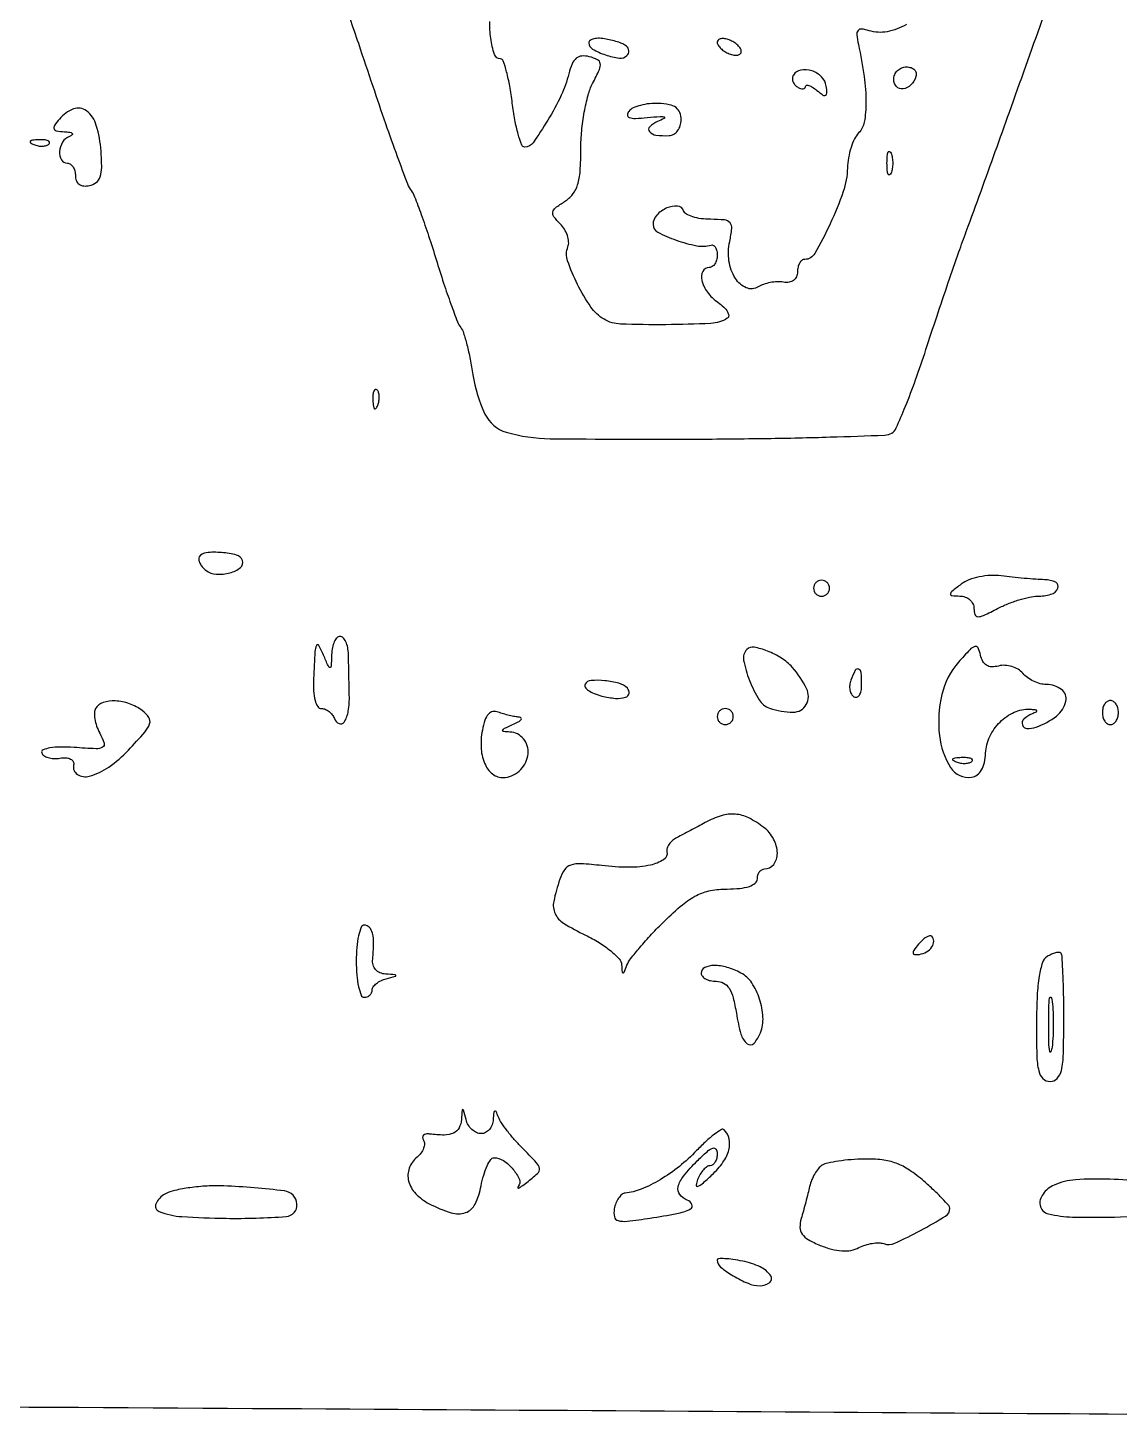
# Model space of a CAD drawing. Extents: x 0 to 5034, y 0 to 2560.
# Drawn here: x 2999 to 3135.1, y 359.7 to 531.9 of the extents above; entities that cross this region are included whole.
import ezdxf

# ---------------------------------------------------------------- set-up
doc = ezdxf.new("R2010")
doc.units = 0

msp = doc.modelspace()

# ---------------------------------------------------------------- linework, layer by layer
for points in [[(3038.121355, 536.230588, -0.000868), (3040.265022, 529.944158, -0.0014), (3042.066128, 524.582853, 0.003215), (3043.645227, 519.938322, 0.004623), (3045.107722, 515.84828, 0.002522), (3046.391541, 512.413558, 0.071184), (3046.850624, 511.582853, -0.069637), (3047.276252, 510.818255, -0.005382), (3048.10089, 508.614963, -0.007283), (3049.021538, 505.951536, -0.005494), (3049.958064, 503, 0.005388), (3050.892015, 500.054403, 0.007249), (3051.804845, 497.409375, 0.005168), (3052.621638, 495.220456, 0.074291), (3053.030128, 494.5, -0.090725), (3053.375541, 493.84159, -0.012748), (3053.796513, 492.3592, -0.014204), (3054.204236, 490.559544, -0.011644), (3054.539988, 488.616425, 0.074929), (3056.042374, 483.714355, 0.213296), (3058.703875, 481.456479, 0.068418), (3064.171751, 480.649006, 0.003514), (3082.096058, 480.595842, 0.002613), (3091.217902, 480.680573, 0.004072), (3099.076513, 480.858667, 0.00126), (3105.875253, 481.085301, 0.13016), (3106.766972, 481.355981, 0.152009), (3107.312367, 481.983476, 0.006646), (3108.456709, 484.686225, 0.010763), (3109.718018, 487.980151, 0.007424), (3111.009896, 491.760139, -0.001944), (3112.359704, 495.855775, -0.001725), (3113.795676, 500.107666, -0.001731), (3115.114705, 503.926042, -0.00531), (3116.044627, 506.5, 0.002969), (3117.885342, 511.521289, 0.000475), (3121.415602, 521.360681, 0.000533), (3125.498492, 532.8129, 0.000502), (3129.637865, 544.5, -0.00357)], [(3108.601051, 532.297729, -0.082212), (3106.168799, 531.392578, -0.125539), (3103.932424, 531.521448, 0.044932), (3102.995458, 531.728541, 0.26479), (3102.547583, 531.544454, 0.195671), (3102.394517, 531.005383, 0.025494), (3102.589615, 529.802365, -0.017778), (3103.301771, 525.802519, -0.034466), (3103.534404, 522.565448, -0.043342), (3103.330097, 520.132947, -0.154966), (3102.620927, 518.763784, 0.084494), (3102.113992, 518.048891, 0.034976), (3101.674772, 516.94378, 0.033344), (3101.359829, 515.666307, 0.036673), (3101.230392, 514.398444, -0.075885), (3100.694937, 511.454276, -0.026535), (3099.076437, 507.453732, -0.019475), (3097.155962, 503.732585, -0.270151), (3095.899033, 503, 0.169563), (3095.556033, 502.880236, 0.094508), (3095.264091, 502.54091, 0.075124), (3095.06666, 502.034975, 0.055579), (3095, 501.437142, -0.103636), (3094.872705, 500.829594, -0.132797), (3094.516118, 500.386026, -0.121129), (3093.955861, 500.156681, -0.077786), (3093.25, 500.162183, 0.051788), (3092.477374, 500.208264, 0.035295), (3091.602312, 500.107654, 0.035576), (3090.762441, 499.887685, 0.058121), (3090.098296, 499.572266, -0.247582), (3088.621123, 499.462616, -0.150997), (3087.263783, 500.631746, -0.104086), (3086.464427, 502.804027, -0.090592), (3086.550636, 505.230543, 0.026289), (3086.819288, 506.857613, 0.208602), (3086.598842, 507.569668, 0.194629), (3085.91584, 507.920749, 0.022592), (3084.162789, 508, -0.033051), (3082.989934, 508.077613, -0.043444), (3081.943257, 508.310561, -0.049949), (3081.152754, 508.650047, -0.18807), (3080.814257, 509.057229, 0.301792), (3080.060297, 509.645827, 0.124019), (3078.720407, 509.415645, 0.100689), (3077.453403, 508.515685, 0.190372), (3077, 507.368011, 0.278467), (3077.580419, 506.406656, 0.035678), (3079.883687, 505.397018, 0.039243), (3082.440805, 504.70758, 0.115376), (3084.25, 504.78874, -0.210161), (3084.535043, 504.74865, -0.123046), (3084.779687, 504.497317, -0.083132), (3084.945238, 504.059049, -0.048861), (3085, 503.5, -0.064853), (3084.925306, 502.926543, -0.082425), (3084.70625, 502.440625, -0.098894), (3084.381354, 502.115568, -0.148195), (3084, 502, 0.282019), (3083.199608, 501.50954, 0.18037), (3083.071284, 500.392457, 0.101627), (3083.778851, 498.909125, 0.078193), (3085.073444, 497.661112, -0.036587), (3085.804746, 497.064695, -0.070047), (3086.27636, 496.473841, -0.118602), (3086.42613, 495.985649, -0.276432), (3086.256836, 495.658733, -0.126678), (3084.205862, 495.020784, -0.010506), (3078.581558, 494.860248, -0.010546), (3072.956868, 494.936562, -0.12575), (3070.88548, 495.543079, -0.107442), (3069.247926, 497.065852, -0.036209), (3067.575688, 499.885837, -0.034025), (3066.350787, 502.825168, -0.175063), (3066.385156, 504.561318, 0.111517), (3066.47794, 505.199884, 0.061636), (3066.319846, 505.976038, 0.056801), (3065.951523, 506.763435, 0.058663), (3065.418757, 507.438386, -0.034194), (3064.6457, 508.325084, -0.213693), (3064.513135, 508.897383, -0.182588), (3064.845262, 509.43351, -0.024185), (3065.961247, 510.207871, 0.085594), (3066.976336, 511.114501, 0.092927), (3067.594043, 512.284721, 0.059212), (3067.911219, 514.007451, 0.015948), (3068, 516.790207, -0.024061), (3068.107906, 519.031283, -0.02054), (3068.431664, 521.374513, -0.021043), (3068.904147, 523.482937, -0.053732), (3069.469493, 524.941006, 0.012683), (3070.307053, 526.666571, 0.138847), (3070.421547, 527.421105, 0.253903), (3070.080135, 527.896676, 0.04881), (3069.049174, 528.27689, 0.083072), (3068.120534, 528.360707, 0.157087), (3067.431591, 528.079625, 0.119249), (3066.913959, 527.376225, 0.038145), (3066.50173, 526.135543, -0.049431), (3065.551625, 523.477674, -0.025189), (3063.873073, 520.349296, -0.017912), (3062.040794, 517.544398, -0.243743), (3060.990397, 517, -0.315931), (3060.625141, 517.256382, -0.018708), (3060.190708, 518.615625, -0.022694), (3059.781263, 520.391817, -0.014222), (3059.456733, 522.5, 0.012902), (3059.137879, 524.608288, 0.020698), (3058.745754, 526.384375, 0.015863), (3058.334681, 527.759848, 0.322717), (3058.001354, 528, -0.323233), (3057.233355, 528.554409, -0.045717), (3056.764375, 530.567388, -0.045004), (3056.663574, 532.684506, -0.248655)], [(3281.43984, 268.629123, -0.000024), (3213.057955, 269.247686, -0.136967)], [(3202, 358.476746, 0.000434), (3126.647394, 359.060435, 0.00021), (3030.168402, 359.683627, 0.000062), (2931.066388, 360.269997, 0.004911), (2915.5, 360.207286, -0.004716), (2879.198635, 360.046916, -0.002347), (2833.20754, 360.493493, -0.002253), (2788.819202, 361.332971, -0.007452), (2759.602131, 362.453067, 0.006466), (2753.908173, 362.682594, 0.03509), (2750.822448, 362.550462, 0.060589), (2748.614849, 362.024302, 0.049683), (2746.434457, 360.959492, -0.048707), (2744.435066, 359.978248, -0.042606), (2742.192211, 359.348477, -0.031769)], [(3138.197692, 387.948928, 0.025489), (3133.932454, 388.315189, 0.025502), (3129.651281, 388.245406, 0.088634), (3126.976219, 387.579149, 0.06569), (3126.213066, 387.109056, 0.069528), (3125.614582, 386.464923, 0.077428), (3125.265416, 385.751765, 0.124335), (3125.229498, 385.079149, 0.295149), (3126.276746, 383.994926, 0.049579), (3129.281073, 383.603167, 0.017448), (3135.243203, 383.628811, 0.001391), (3151, 384.290575, 0.00298)]]:
    msp.add_lwpolyline(points, format="xyb")
for points in [[(3069, 530.00997, 0.269192), (3069.457134, 529.222412, 0.048365), (3071.067136, 528.498965, 0.048244), (3072.80819, 528.092702, 0.233676), (3073.742027, 528.408694, 0.210691), (3073.974638, 529.008257, 0.217214), (3073.685143, 529.573958, 0.092848), (3072.736624, 530.073629, 0.027365), (3071.135307, 530.473942, 0.037945), (3070.317176, 530.567947, 0.063211), (3069.627246, 530.50728, 0.092017), (3069.163271, 530.312492, 0.252628)], [(3085, 530.075604, 0.142471), (3085.108138, 529.703798, 0.060245), (3085.440625, 529.297997, 0.052856), (3085.926166, 528.922397, 0.046632), (3086.5, 528.638374, 0.049166), (3087.07468, 528.480468, 0.08982), (3087.559375, 528.484956, 0.13955), (3087.877126, 528.644659, 0.209945), (3088, 528.924396, 0.142471), (3087.891862, 529.296202, 0.060245), (3087.559375, 529.702003, 0.052856), (3087.073834, 530.077603, 0.046632), (3086.5, 530.361626, 0.049166), (3085.92532, 530.519532, 0.08982), (3085.440625, 530.515044, 0.13955), (3085.122874, 530.355341, 0.209945)], [(3109.770833, 525.8125, -0.113253), (3109.122932, 524.749304, -0.165501), (3108.153639, 524.257027, -0.244413), (3107.346973, 524.540134, -0.190724), (3107, 525.416667, -0.099038), (3107.120875, 526.020927, -0.097945), (3107.465104, 526.534896, -0.097945), (3107.979073, 526.879125, -0.099038), (3108.583333, 527, -0.077096), (3109.158616, 526.910766, -0.119977), (3109.585286, 526.651172, -0.144529), (3109.795817, 526.264262, -0.134046)], [(3094.487659, 525.980032, 0.11997), (3094.367385, 525.61064, 0.100694), (3094.418751, 525.200977, 0.091961), (3094.634841, 524.813618, 0.08142), (3094.983688, 524.510081, 0.047815), (3095.373526, 524.317898, 0.1041), (3095.701458, 524.266654, 0.181382), (3095.913567, 524.359172, 0.202874), (3096, 524.563428, -0.353955), (3096.124404, 524.717145, -0.137514), (3096.417039, 524.698598, -0.062113), (3096.874209, 524.471711, -0.027003), (3097.419707, 524.066637, 0.020745), (3098.169066, 523.495504, 0.26771), (3098.506256, 523.466229, 0.30414), (3098.670821, 523.738446, 0.024748), (3098.586578, 524.611064, 0.163003), (3098.00755, 525.754093, 0.114599), (3096.769116, 526.514298, 0.126144), (3095.413431, 526.611221, 0.212524)], [(3003, 520.5, 0.025498), (3002.390937, 519.684927, 0.247119), (3002.346659, 519.269661, 0.264928), (3002.662274, 519.017277, 0.028617), (3003.627555, 518.921053, -0.02328), (3004.298793, 518.861365, -0.155673), (3004.597664, 518.71916, -0.454598), (3004.591259, 518.538923, -0.07474), (3004.25, 518.337719, 0.161605), (3003.406519, 517.621525, 0.118456), (3003.028666, 516.444276, 0.152487), (3003.266132, 515.420317, 0.266094), (3004, 515, -0.154938), (3004.381387, 514.878911, -0.097747), (3004.70625, 514.537836, -0.080104), (3004.92549, 514.028282, -0.06169), (3005, 513.426676, 0.09912), (3005.124126, 512.806689, 0.141783), (3005.473349, 512.372067, 0.128387), (3006.030562, 512.164331, 0.074083), (3006.75, 512.197752, 0.118417), (3007.587077, 512.581707, 0.14621), (3008.079935, 513.279949, 0.081485), (3008.273923, 514.469364, 0.019021), (3008.19489, 516.496119, 0.05206), (3007.605383, 519.71672, 0.158583), (3006.365972, 521.529876, 0.262859), (3004.749692, 521.761853, 0.127315)], [(3073.968635, 521.462207, 0.175522), (3073.802958, 521.001508, 0.321187), (3074.025251, 520.69265, 0.091147), (3074.799769, 520.580655, 0.016004), (3076.274246, 520.684323, -0.00562), (3077.887886, 520.831503, -0.113429), (3078.371958, 520.760235, -0.637146), (3078.383607, 520.578909, -0.023181), (3077.566376, 520.180075, 0.08434), (3076.590923, 519.546612, 0.397768), (3076.548801, 518.940607, 0.193287), (3077.357387, 518.497651, 0.040652), (3079, 518.435134, 0.124544), (3079.572252, 518.606543, 0.096048), (3080.059375, 519.042783, 0.086258), (3080.387031, 519.677021, 0.076338), (3080.5, 520.412639, 0.090903), (3080.335662, 521.309089, 0.146165), (3079.867227, 521.921604, 0.108824), (3079.02297, 522.289385, 0.037591), (3077.694389, 522.448095, 0.037166), (3076.552882, 522.413211, 0.038478), (3075.442634, 522.209153, 0.041469), (3074.516764, 521.879996, 0.11389)], [(2999.8125, 517.316886, 0.051402), (3000.359369, 517.160852, 0.05415), (3000.916927, 517.123424, 0.060344), (3001.402231, 517.202593, 0.126455), (3001.729167, 517.395833, 0.296942), (3001.77538, 517.614691, 0.208169), (3001.592839, 517.799335, 0.077125), (3001.112848, 517.910055, 0.028489), (3000.416667, 517.921053, 0.018894), (2999.670344, 517.862007, 0.168741), (2999.37858, 517.720685, 0.470617), (2999.395823, 517.538436, 0.054073)], [(3106.662281, 513.75, -0.174857), (3106.474999, 513.540618, -0.447206), (3106.306058, 513.601562, -0.078554), (3106.189089, 514.10856, -0.017491), (3106.157895, 515, -0.017491), (3106.189089, 515.89144, -0.078554), (3106.306058, 516.398438, -0.447206), (3106.474999, 516.459382, -0.174857), (3106.662281, 516.25, -0.057986), (3106.818615, 515.679992, -0.037979), (3106.87034, 515, -0.037979), (3106.818615, 514.320008, -0.057986)], [(3042.078947, 485.416667, 0.018894), (3042.137993, 484.670344, 0.168741), (3042.279315, 484.37858, 0.470617), (3042.461564, 484.395823, 0.054073), (3042.683114, 484.8125, 0.051402), (3042.839148, 485.359369, 0.05415), (3042.876576, 485.916927, 0.060344), (3042.797407, 486.402231, 0.126455), (3042.604167, 486.729167, 0.296942), (3042.385309, 486.77538, 0.208169), (3042.200665, 486.592839, 0.077125), (3042.089945, 486.112848, 0.028489)], [(3020.437905, 465.899529, 0.178333), (3020.370642, 465.568759, 0.076989), (3020.50814, 465.133552, 0.062251), (3020.817628, 464.665299, 0.047137), (3021.26101, 464.236891, 0.154829), (3022.541137, 463.745085, 0.08124), (3024.254804, 463.921426, 0.101018), (3025.569642, 464.582748, 0.323248), (3025.824, 465.47357, 0.247695), (3025.097931, 466.133901, 0.043397), (3023.214283, 466.448834, 0.043488), (3021.297079, 466.433496, 0.234751)], [(3115.406227, 462.506282, 0.006893), (3114.25253, 461.607859, 0.20006), (3114.07655, 461.286087, 0.418949), (3114.240869, 461.086143, 0.017814), (3115.25, 461.031803, -0.08555), (3115.918279, 460.904073, -0.092189), (3116.485938, 460.561174, -0.098365), (3116.865812, 460.058809, -0.113317), (3117, 459.47432, 0.079818), (3117.122896, 458.709375, 0.323694), (3117.483447, 458.44864, 0.110798), (3118.202968, 458.610064, 0.008965), (3119.95034, 459.47432, -0.023944), (3121.225953, 460.058371, -0.020502), (3122.618769, 460.551831, -0.021004), (3123.922868, 460.895249, -0.053924), (3124.891323, 461, 0.072246), (3126.598574, 461.247978, 0.219573), (3127.458245, 462.003135, 0.407889), (3127.18379, 462.739349, 0.102902), (3125.809017, 463.067489, -0.010006), (3124.705633, 463.121853, -0.004589), (3123.269478, 463.234706, -0.004542), (3121.759478, 463.381151, -0.006259), (3120.406227, 463.541968, 0.045253), (3119.062285, 463.596234, 0.038559), (3117.65448, 463.416235, 0.040122), (3116.370137, 463.040721, 0.070919)], [(3097, 462, 0.099038), (3097.076342, 461.618362, 0.097945), (3097.29375, 461.29375, 0.097945), (3097.618362, 461.076342, 0.099038), (3098, 461, 0.099038), (3098.381638, 461.076342, 0.097945), (3098.70625, 461.29375, 0.097945), (3098.923658, 461.618362, 0.099038), (3099, 462, 0.099038), (3098.923658, 462.381638, 0.097945), (3098.70625, 462.70625, 0.097945), (3098.381638, 462.923658, 0.099038), (3098, 463, 0.099038), (3097.618362, 462.923658, 0.097945), (3097.29375, 462.70625, 0.097945), (3097.076342, 462.381638, 0.099038)], [(3036.929715, 453.75, -0.003386), (3036.87311, 452.261086, -0.326773), (3036.747226, 452.104278, -0.368608), (3036.576652, 452.185338, -0.003751), (3036, 453.5, 0.020682), (3035.346426, 454.862677, 0.61479), (3035.047922, 454.856639, 0.097817), (3034.85504, 454.11094, 0.002691), (3034.677666, 450.749402, 0.02443), (3034.680015, 449.19883, 0.051921), (3034.863996, 448.01449, 0.078737), (3035.198907, 447.25437, 0.255115), (3035.666667, 446.999402, -0.096589), (3036.146033, 446.906182, -0.068701), (3036.621763, 446.632637, -0.066273), (3037.021819, 446.22777, -0.076158), (3037.279762, 445.75, 0.207551), (3037.87022, 445.119122, 0.369179), (3038.506552, 445.314655, 0.104901), (3039.016256, 446.684068, 0.042316), (3039.141885, 448.685078, 0.000061), (3039.114554, 449.926961, 0.000042), (3039.083295, 451.334054, 0.000043), (3039.052993, 452.687735, 0.000087), (3039.028938, 453.75, 0.041942), (3038.936723, 454.611379, 0.060709), (3038.702219, 455.339063, 0.078937), (3038.370871, 455.83333, 0.20862), (3037.988798, 456, 0.207574), (3037.605281, 455.833614, 0.078206), (3037.269813, 455.339063, 0.060373), (3037.029196, 454.611365, 0.041902)], [(3088.691058, 454.357725, 0.24868), (3088.288013, 453.045155, 0.044939), (3089.01568, 450.508538, 0.045724), (3090.219805, 448.081616, 0.175378), (3091.519005, 447.048888, 0.079321), (3094.478546, 446.552786, 0.274792), (3096.088845, 447.493203, 0.245039), (3096.139158, 449.483757, 0.068573), (3094.344981, 452.150305, 0.069118), (3093.011899, 453.281325, 0.048372), (3091.251966, 454.17286, 0.049269), (3089.587964, 454.640137, 0.244903)], [(3115.083962, 452.793104, 0.122275), (3113.000938, 448.749896, 0.086488), (3112.694211, 443.629943, 0.112253), (3114.089638, 439.637957, 0.297508), (3116.709962, 438.427937, 0.129779), (3117.392473, 438.719595, 0.096337), (3117.933505, 439.340511, 0.075566), (3118.296254, 440.265239, 0.04484), (3118.454033, 441.441262, -0.100049), (3118.964435, 443.498565, -0.086073), (3120.251056, 445.322523, -0.089276), (3122.027011, 446.554942, -0.12037), (3123.94113, 446.921053, -0.017207), (3124.603001, 446.86465, -0.245886), (3124.792032, 446.734875, -0.411733), (3124.741747, 446.568913, -0.027985), (3124.25, 446.337719, 0.09036), (3123.234033, 445.695427, 0.287786), (3123.031862, 444.954501, 0.319087), (3123.602553, 444.512501, 0.096218), (3124.75, 444.686619, 0.079837), (3127.273335, 446.070949, 0.170596), (3128.460669, 447.916253, 0.301567), (3127.925076, 449.374549, 0.159592), (3126.015456, 450, -0.066844), (3125.252572, 450.102447, -0.044503), (3124.424475, 450.4103, -0.044334), (3123.659517, 450.862089, -0.064082), (3123.085677, 451.396765, 0.085698), (3122.503139, 451.894538, 0.061406), (3121.717072, 452.239426, 0.060473), (3120.856619, 452.387133, 0.076394), (3120.054425, 452.303981, -0.068655), (3119.207227, 452.202959, -0.132198), (3118.555303, 452.391329, -0.1353), (3118.095655, 452.877197, -0.073506), (3117.818012, 453.657216, 0.060268), (3117.524514, 454.556098, 0.376667), (3117.116667, 454.73547, 0.12809), (3116.489473, 454.341452, 0.009005)], [(3101.650663, 450.532025, 0.066719), (3101.506898, 449.926665, 0.072258), (3101.533742, 449.321649, 0.081026), (3101.720854, 448.809536, 0.126981), (3102.043674, 448.473008, 0.214542), (3102.405148, 448.42542, 0.177225), (3102.719079, 448.660421, 0.099152), (3102.931736, 449.193244, 0.045552), (3103, 449.940983, 0.020503), (3102.936989, 451.476999, 0.275668), (3102.622791, 451.917133, 0.395517), (3102.205874, 451.769457, 0.027681)], [(3068.527939, 450.045206, 0.29204), (3068.533346, 449.677449, 0.093), (3068.931851, 449.265199, 0.059675), (3069.66084, 448.869149, 0.033153), (3070.62491, 448.558006, 0.039136), (3072.320624, 448.270986, 0.096985), (3073.568356, 448.401126, 0.277658), (3074.000931, 448.882714, 0.248844), (3073.801973, 449.53136, 0.129354), (3072.750726, 450.144651, 0.043457), (3070.989869, 450.472323, 0.041437), (3069.276451, 450.496819, 0.241722)], [(3007.512773, 447.020667, 0.133909), (3007.35833, 446.498051, 0.047107), (3007.415897, 445.7113, 0.042664), (3007.646994, 444.815453, 0.038434), (3008.032924, 443.938482, -0.039935), (3008.576267, 442.693706, -0.363035), (3008.380202, 442.180207, -0.139329), (3007.571776, 441.988613, -0.006976), (3004.829168, 442.148206, 0.019077), (3003.127637, 442.205956, 0.039983), (3001.809199, 442.094751, 0.059795), (3000.968222, 441.849718, 0.382274), (3000.795448, 441.480391, 0.173447), (3001.055092, 441.128864, 0.076882), (3001.584781, 440.880997, 0.06266), (3002.289476, 440.767953, 0.048219), (3003.067655, 440.81662, -0.052063), (3003.827398, 440.858288, -0.105733), (3004.402883, 440.705242, -0.160857), (3004.720538, 440.384913, -0.173779), (3004.772207, 439.949457, 0.317105), (3005.248742, 438.783972, 0.211959), (3006.729042, 438.559066, 0.086552), (3009.162915, 439.703781, 0.050619), (3011.605979, 441.818376, 0.009065), (3013.634264, 444.048382, 0.095619), (3014.253198, 445.10649, 0.237823), (3014.150788, 445.899981, 0.086238), (3013.339616, 446.740934, 0.070656), (3011.725661, 447.602406, 0.075454), (3009.971688, 447.955386, 0.089551), (3008.453817, 447.755931, 0.178856)], [(3133, 446.5, 0.064853), (3133.074694, 445.926543, 0.082425), (3133.29375, 445.440625, 0.098894), (3133.618646, 445.115568, 0.148195), (3134, 445, 0.148195), (3134.381354, 445.115568, 0.098894), (3134.70625, 445.440625, 0.082425), (3134.925306, 445.926543, 0.064853), (3135, 446.5, 0.064853), (3134.925306, 447.073457, 0.082425), (3134.70625, 447.559375, 0.098894), (3134.381354, 447.884432, 0.148195), (3134, 448, 0.148195), (3133.618646, 447.884432, 0.098894), (3133.29375, 447.559375, 0.082425), (3133.074694, 447.073457, 0.064853)], [(3055.72058, 444.318643, 0.063381), (3055.57289, 441.950724, 0.096467), (3056.094402, 439.963455, 0.132755), (3057.163031, 438.727559, 0.18704), (3058.568683, 438.407201, 0.166621), (3060.501574, 439.403522, 0.167434), (3061.412109, 441.373998, 0.201406), (3060.846217, 443.226824, 0.211608), (3059.143011, 444.070285, -0.020771), (3058.354798, 444.13688, -0.486634), (3058.254767, 444.304067, -0.193432), (3058.471272, 444.537047, -0.008509), (3059.5, 445, 0.021474), (3060.199667, 445.336943, 0.08752), (3060.569338, 445.627618, 0.386902), (3060.567725, 445.818049, 0.193333), (3060.331787, 445.929715, -0.02975), (3059.780951, 445.995896, -0.014026), (3059.079589, 446.143266, -0.013845), (3058.351594, 446.339147, -0.018971), (3057.709452, 446.557999, 0.139428), (3057.032937, 446.6186, 0.165702), (3056.477915, 446.303647, 0.101118), (3056.043853, 445.553696, 0.033573)], [(3085, 446, 0.099038), (3085.076342, 445.618362, 0.097945), (3085.29375, 445.29375, 0.097945), (3085.618362, 445.076342, 0.099038), (3086, 445, 0.099038), (3086.381638, 445.076342, 0.097945), (3086.70625, 445.29375, 0.097945), (3086.923658, 445.618362, 0.099038), (3087, 446, 0.099038), (3086.923658, 446.381638, 0.097945), (3086.70625, 446.70625, 0.097945), (3086.381638, 446.923658, 0.099038), (3086, 447, 0.099038), (3085.618362, 446.923658, 0.097945), (3085.29375, 446.70625, 0.097945), (3085.076342, 446.381638, 0.099038)], [(3116.729167, 440.395833, -0.126455), (3116.402231, 440.202593, -0.060344), (3115.916927, 440.123424, -0.05415), (3115.359369, 440.160852, -0.051402), (3114.8125, 440.316886, -0.054073), (3114.395823, 440.538436, -0.470617), (3114.37858, 440.720685, -0.168741), (3114.670344, 440.862007, -0.018894), (3115.416667, 440.921053, -0.028489), (3116.112848, 440.910055, -0.077125), (3116.592839, 440.799335, -0.208169), (3116.77538, 440.614691, -0.296942)], [(3083.5, 432.783497, -0.0024), (3082.624642, 432.307992, -0.001747), (3081.646875, 431.787316, -0.001765), (3080.715983, 431.299963, -0.00388), (3080, 430.935362, 0.057667), (3079.443508, 430.571996, 0.064506), (3079.008095, 430.103022, 0.073821), (3078.753528, 429.604464, 0.136767), (3078.729687, 429.153998, -0.315633), (3078.314849, 428.151935, -0.089356), (3076.663804, 427.476, -0.054682), (3073.994908, 427.205284, -0.027233), (3070.599412, 427.418183, 0.014133), (3068.018571, 427.647982, 0.09379), (3066.741718, 427.485604, 0.164845), (3065.961269, 426.904193, 0.069938), (3065.369796, 425.722652, 0.029625), (3064.618277, 422.956088, 0.160736), (3064.790841, 421.431888, 0.14865), (3065.845961, 420.244825, 0.024201), (3068.580814, 418.748475, -0.025733), (3070.278576, 417.81279, -0.033233), (3071.725055, 416.776624, -0.035132), (3072.771143, 415.785778, -0.174595), (3073.078947, 415.050734, 0.006518), (3073.136799, 414.146648, 0.367245), (3073.246998, 414.035441, 0.325743), (3073.389757, 414.121748, 0.005892), (3073.743421, 414.993421, -0.071473), (3074.202225, 415.801556, -0.011255), (3075.357072, 417.225082, -0.012303), (3076.807354, 418.849964, -0.010467), (3078.414474, 420.493421, -0.019415), (3080.676432, 422.545631, -0.056386), (3082.433825, 423.710484, -0.071214), (3084.15977, 424.302633, -0.047114), (3086.249706, 424.5, 0.025411), (3087.819854, 424.579849, 0.055088), (3088.99949, 424.83336, 0.084193), (3089.744472, 425.230477, 0.232253), (3089.999706, 425.75, -0.069727), (3090.066768, 426.22774, -0.085657), (3090.262236, 426.632812, -0.100051), (3090.552449, 426.903647, -0.138739), (3090.893011, 427, 0.235115), (3092.039069, 427.570445, 0.16787), (3092.489868, 428.956382, 0.118439), (3092.028638, 430.733429, 0.106708), (3090.798779, 432.186668, 0.048385), (3088.923423, 433.360219, 0.095507), (3087.237404, 433.830517, 0.096382), (3085.50769, 433.638459, 0.049957)], [(3040, 415.5, 0.020945), (3040.072283, 413.775243, 0.033738), (3040.29375, 412.321875, 0.036969), (3040.611488, 411.267028, 0.31052), (3041, 411, 0.091527), (3041.381757, 411.070473, 0.095859), (3041.70625, 411.272211, 0.099498), (3041.923394, 411.57312, 0.107094), (3042, 411.926676, -0.159836), (3042.127374, 412.31495, -0.067019), (3042.514062, 412.715479, -0.05682), (3043.080469, 413.067143, -0.046657), (3043.75, 413.310674, 0.002466), (3044.880561, 413.612084, 0.369149), (3044.950948, 413.715398, 0.361621), (3044.859945, 413.80322, 0.002433), (3043.687142, 413.883999, -0.084249), (3042.963811, 414.054891, -0.113288), (3042.419962, 414.447863, -0.115607), (3042.109047, 415.031791, -0.090358), (3042.052296, 415.75, 0.020022), (3042.172609, 417.709101, 0.0661), (3042.029989, 418.992059, 0.127123), (3041.634682, 419.72328, 0.208521), (3041, 420, 0.31052), (3040.611488, 419.732972, 0.036969), (3040.29375, 418.678125, 0.033738), (3040.072283, 417.224757, 0.020945)], [(3110.086693, 417.604459, 0.015839), (3109.501728, 416.85237, 0.180681), (3109.402483, 416.496362, 0.378117), (3109.587372, 416.319873, 0.046255), (3110.194193, 416.352238, 0.094672), (3111.097475, 416.666194, 0.113209), (3111.755961, 417.278101, 0.148136), (3111.978316, 417.990705, 0.201077), (3111.725834, 418.607499, 0.271866), (3111.471277, 418.67372, 0.068292), (3111.062493, 418.4947, 0.050816), (3110.577833, 418.125732, 0.03147)], [(3083, 414, 0.180832), (3083.142708, 413.618314, 0.091409), (3083.549956, 413.29375, 0.071368), (3084.155842, 413.073898, 0.051443), (3084.872192, 413, -0.12383), (3085.793862, 412.768185, -0.130042), (3086.476441, 412.130455, -0.078236), (3086.981401, 410.951156, -0.022466), (3087.384009, 409, 0.028672), (3087.955105, 406.39595, 0.156251), (3088.73986, 405.206525, 0.395321), (3089.581249, 405.270045, 0.094305), (3090.392119, 406.579463, 0.104476), (3090.702429, 408.524439, 0.066802), (3090.283526, 410.782952, 0.06807), (3089.302223, 412.80032, 0.123304), (3087.950713, 414.026378, 0.051289), (3086.227111, 414.732673, 0.073066), (3084.591364, 414.964095, 0.111851), (3083.436286, 414.695951, 0.287532)], [(3126.129551, 416.080067, 0.178621), (3125.536448, 415.321686, 0.037045), (3125.133801, 413.648367, 0.028314), (3124.877312, 411.225501, 0.011281), (3124.789435, 407.88444, 0.006846), (3124.830419, 403.767984, 0.050425), (3125.074044, 401.819884, 0.140175), (3125.599317, 400.866803, 0.199732), (3126.480924, 400.5, 0.207428), (3127.367238, 400.884225, 0.134861), (3127.895019, 401.886754, 0.047812), (3128.144457, 403.939404, 0.006344), (3128.2, 408.316667, 0.00453), (3128.172607, 411.340021, 0.007022), (3128.08868, 413.948507, 0.002739), (3127.973676, 416.171669, 0.184098), (3127.82104, 416.512294, 0.21021), (3127.586489, 416.60354, 0.051747), (3127.167844, 416.541648, 0.04409), (3126.659868, 416.36293, 0.031799)], [(3126.724731, 404.767909, -0.069146), (3126.574262, 404.205163, -0.756877), (3126.435944, 404.222448, -0.031761), (3126.337136, 405.352754, -0.005499), (3126.309869, 407.5, -0.005888), (3126.331591, 409.655786, -0.025342), (3126.424528, 410.934948, -0.556092), (3126.565802, 411.000181, -0.212532), (3126.714526, 410.767909, -0.024559), (3126.845055, 409.487453, -0.012695), (3126.888655, 407.878422, -0.01259), (3126.849672, 406.218327, -0.018638)], [(3053.116001, 395.75, -0.10707), (3052.816255, 394.705698, -0.164355), (3052.135356, 394.068628, -0.108362), (3050.968018, 393.819238, -0.032765), (3049.149648, 393.948399, 0.066237), (3048.674856, 393.950363, 0.167018), (3048.369081, 393.7992, 0.222022), (3048.272036, 393.52808, 0.115598), (3048.388637, 393.180188, -0.14792), (3048.508683, 392.728677, -0.082796), (3048.395345, 392.166859, -0.070152), (3048.073104, 391.583055, -0.058478), (3047.583885, 391.069619, 0.133031), (3046.612621, 389.690445, 0.151849), (3046.535967, 388.083321, 0.128386), (3047.4126, 386.512834, 0.083392), (3049.08923, 385.264742, 0.040625), (3051.828745, 384.131258, 0.162257), (3053.620689, 384.150271, 0.200161), (3054.816737, 385.215094, 0.065802), (3055.565978, 387.5, -0.024922), (3055.887388, 388.840773, -0.03692), (3056.311745, 389.971875, -0.041139), (3056.769903, 390.781501, -0.248324), (3057.182719, 391, -0.151399), (3058.353118, 390.637292, -0.067989), (3059.55774, 389.544413, -0.074197), (3060.333515, 388.279394, -0.282337), (3060.202381, 387.402015, 0.176968), (3060.14745, 387.250781, 0.551778), (3060.220387, 387.205005, 0.042207), (3060.614157, 387.436942, 0.009157), (3061.25, 387.905412, 0.021254), (3062.59919, 389.032157, 0.247339), (3062.825798, 389.657699, 0.155693), (3062.487034, 390.36567, 0.007548), (3060.647727, 392.261364, -0.016487), (3059.705504, 393.26786, -0.015881), (3058.819356, 394.346591, -0.016026), (3058.10013, 395.345796, -0.054157), (3057.726675, 396.056818, 0.01441), (3057.428813, 396.753079, 0.416944), (3057.263269, 396.813072, 0.267157), (3057.13586, 396.629334, 0.009775), (3057.078947, 395.75, -0.079265), (3056.94115, 395.0815, -0.08747), (3056.604105, 394.514063, -0.095871), (3056.123683, 394.1341, -0.120073), (3055.573324, 394, -0.112012), (3054.993792, 394.131478, -0.075733), (3054.431396, 394.514063, -0.07028), (3053.971018, 395.081133, -0.071619), (3053.689326, 395.75, 0.001923), (3053.377121, 396.926177, 0.339035), (3053.280763, 397, 0.392517), (3053.198801, 396.923939, 0.002113)], [(3082.427098, 391.888928, -0.03462), (3080.278646, 389.914217, -0.034313), (3077.872124, 388.24842, -0.036653), (3075.508548, 387.066772, -0.076542), (3073.513695, 386.583794, 0.15649), (3073.109533, 386.415192, 0.065879), (3072.710863, 385.972881, 0.056226), (3072.37706, 385.346536, 0.0468), (3072.165674, 384.621757, 0.100961), (3072.176511, 383.635325, 0.283847), (3072.634889, 383.158208, 0.092417), (3073.762407, 383.081449, 0.007865), (3076.651978, 383.4653, 0.011411), (3079.964564, 384.036032, 0.065723), (3081.646894, 384.602316, 0.403119), (3081.850592, 385.163027, 0.205275), (3081.25, 385.720238, -0.147586), (3080.320521, 386.40663, -0.227001), (3080.130036, 387.369948, -0.108253), (3080.808348, 388.715669, -0.025718), (3082.5, 390.590909, -0.01382), (3083.725206, 391.750195, -0.091602), (3084.441176, 392.186631, -0.338412), (3084.828352, 392.07198, -0.158885), (3085, 391.545455, -0.05584), (3084.933772, 390.954288, -0.07535), (3084.737678, 390.453977, -0.094677), (3084.447684, 390.118461, -0.168893), (3084.106989, 390, 0.153513), (3083.717219, 389.877442, 0.057097), (3083.281687, 389.492848, 0.049755), (3082.870945, 388.934129, 0.042048), (3082.551468, 388.273526, 0.05961), (3082.378752, 387.589497, 0.550207), (3082.571244, 387.42964, 0.102263), (3083.119509, 387.741219, 0.008397), (3084.344233, 388.853665, 0.049053), (3085.715332, 390.421424, 0.088837), (3086.444212, 391.956317, 0.119109), (3086.484185, 393.332577, 0.145344), (3085.872709, 394.460625, 0.344288), (3085.518516, 394.504139, 0.025071), (3084.646674, 393.919076, 0.02664), (3083.586609, 393.036225, 0.016199)], [(3098.083872, 390.051836, 0.081721), (3097.618882, 389.646753, 0.038209), (3097.156953, 388.992379, 0.036534), (3096.766835, 388.215289, 0.042328), (3096.516229, 387.426505, -0.005348), (3096.304697, 386.53797, -0.002901), (3096.026627, 385.449932, -0.002889), (3095.730809, 384.345906, -0.004566), (3095.463047, 383.403052, 0.074479), (3095.310965, 382.30117, 0.152774), (3095.578064, 381.480726, 0.110896), (3096.345598, 380.791118, 0.029604), (3097.832665, 380.069312, 0.032698), (3099.253737, 379.586802, 0.050622), (3100.531935, 379.379486, 0.059003), (3101.666815, 379.445648, 0.075078), (3102.659272, 379.781133, -0.041583), (3103.455778, 380.111086, -0.037219), (3104.325926, 380.319612, -0.039172), (3105.138679, 380.386817, -0.087349), (3105.748135, 380.282161, 0.194784), (3107.11497, 380.337456, 0.016589), (3110.327802, 381.922685, 0.014891), (3113.44961, 383.715563, 0.260595), (3114, 384.699872, 0.185549), (3113.876658, 385.0208, 0.008135), (3113.045312, 385.912977, 0.01286), (3111.99529, 386.949008, 0.008733), (3110.75, 388.075852, 0.03166), (3108.949138, 389.458398, 0.058687), (3107.311695, 390.298837, 0.059898), (3105.546815, 390.725702, 0.034388), (3103.357298, 390.832871, 0.014857), (3101.688365, 390.750101, 0.016945), (3100.099364, 390.56953, 0.016285), (3098.769974, 390.328163, 0.085558)], [(3016.161544, 386.454755, 0.168373), (3015.046918, 385.267451, 0.426921), (3015.446711, 384.285853, 0.078122), (3018.267587, 383.65178, 0.013377), (3023.774925, 383.440059, 0.0205), (3031.259991, 383.659598, 0.413549), (3032.616219, 385.217769, 0.359811), (3031.061574, 386.857325, 0.019907), (3023.5, 387.474118, 0.023346), (3021.414172, 387.463471, 0.021562), (3019.281828, 387.260489, 0.022122), (3017.399534, 386.913572, 0.064301)], [(3085, 378.233943, 0.225804), (3085.411652, 377.368894, 0.035456), (3086.999411, 376.255402, 0.038862), (3088.83972, 375.336668, 0.092261), (3090.333333, 375.031803, 0.16989), (3091.537581, 375.429836, 0.401823), (3091.666986, 376.281115, 0.131561), (3090.348083, 377.382756, 0.058196), (3088.175235, 378.097996, 0.01461), (3086.957589, 378.310175, 0.025134), (3085.932725, 378.40581, 0.023526), (3085.160146, 378.402523, 0.399267)]]:
    msp.add_lwpolyline(points, format="xyb", close=True)

doc.saveas('drawing.dxf')
